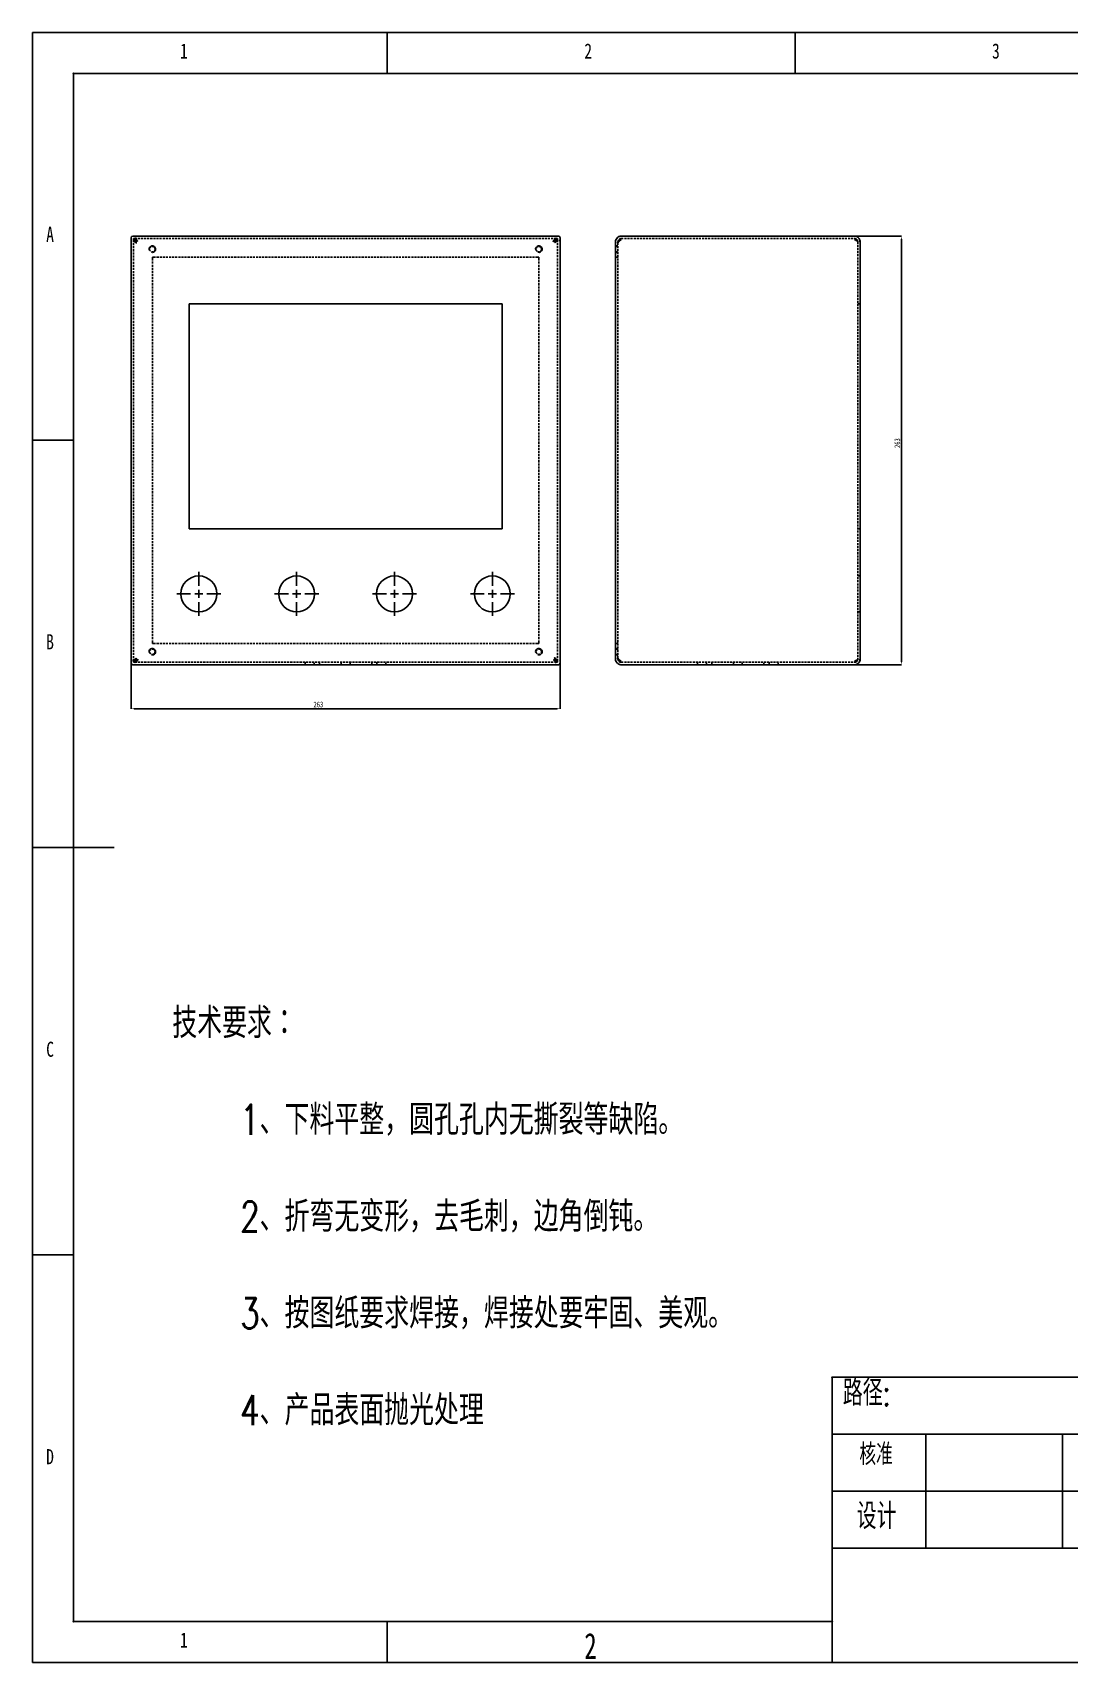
# Model space of a CAD drawing. Header units: millimetres. Extents: x -119 to 272154, y -82298 to 3601.
# Drawn here: x 1968 to 2603, y 996 to 1996 of the extents above; entities that cross this region are included whole.
import ezdxf

# ---------------------------------------------------------------- set-up
doc = ezdxf.new("R2010")
doc.units = ezdxf.units.MM
doc.linetypes.add('SLD-实线', pattern=[0])
doc.linetypes.add('SLD-虚线', pattern=[1.905, 1.27, -0.635])
doc.layers.add('尺寸线', color=3, linetype='SLD-实线')
doc.styles.add('SLDTEXTSTYLE0', font='TXT', dxfattribs={"width": 0.75, "bigfont": 'bigfont'})
doc.styles.add('SLDTEXTSTYLE1', font='TXT', dxfattribs={"width": 0.75})
doc.styles.add('SLDTEXTSTYLE2', font='TXT', dxfattribs={"width": 0.7})
doc.styles.add('SLDTEXTSTYLE3', font='TXT', dxfattribs={"width": 0.7, "bigfont": 'bigfont'})
doc.dimstyles.new('SLDDIMSTYLE0', dxfattribs={"dimtxt": 3.5, "dimasz": 1.8, "dimexe": 0, "dimexo": 0.0625, "dimgap": 0.875, "dimtad": 1, "dimrnd": 1e-09, "dimzin": 12, "dimdsep": 46, "dimtxsty": 'SLDTEXTSTYLE2', "dimcen": 0.09, "dimadec": 0, "dimazin": 0, "dimtfac": 1, "dimtofl": 0, "dimtmove": 0, "dimatfit": 3, "dimfxl": 0, "dimtolj": 1, "dimtzin": 12, "dimarcsym": 0})

# ---------------------------------------------------------------- blocks, each defined once
blk = doc.blocks.new('工程图55')
at = {"color": 179, "linetype": 'SLD-实线'}
for p, q in [((292, 205), (5, 205)), ((5, 205), (5, 5)), ((48.5, 200), (48.5, 205)), ((98.5, 205), (98.5, 200)), ((287, 200), (10, 200)), ((10, 200), (10, 10)), ((10, 155), (5, 155)), ((5, 105), (15, 105)), ((10, 55), (5, 55)), ((10, 10), (103.06, 10)), ((48.5, 5), (48.5, 10)), ((5, 5), (292, 5))]:
    blk.add_line(p, q, dxfattribs=at)
blk = doc.blocks.new('SW_NOTE_0')
at = {"layer": '尺寸线', "color": 0, "attachment_point": 1, "style": 'SLDTEXTSTYLE0'}
for s, insert, char_height in [('\\M+18B5A术\\M+19776\\M+18B81\\M+18146', (0, 4.77), 3.7042), ('1\\M+18141\\M+189BA\\M+197BF\\M+195BD\\M+190AE\\M+18143圆\\M+18D45\\M+18D45\\M+193E0\\M+19DD9\\M+19D99\\M+197F4\\M+19399\\M+1E39E\\M+1E89C\\M+18142', (8.33, -7.1), 3.70417), ('2\\M+18141\\M+190DC\\M+19C5E\\M+19DD9变\\M+18C60\\M+18143\\M+18B8E\\M+196D1\\M+18E68\\M+18143边\\M+18A70\\M+1937C钝\\M+18142', (8.33, -18.98), 3.70417), ('3\\M+18141\\M+188C2图纸\\M+19776\\M+18B81焊\\M+190DA\\M+18143焊\\M+190DA处\\M+19776\\M+19853\\M+18CC5\\M+18141\\M+194FC观\\M+18142', (8.33, -30.86), 3.70417), ('4\\M+18141产\\M+19569\\M+1955C\\M+196CA\\M+19D65\\M+18CF5处\\M+1979D', (8.33, -42.74), 3.7042)]:
    blk.add_mtext(s, dxfattribs=dict(at, insert=insert, char_height=char_height))
blk = doc.blocks.new('*D47')
at = {"layer": 'Defpoints', "color": 0, "transparency": 16777216}
for p in [(2028, 1609.5), (2291, 1609.5), (2028, 1581.5)]:
    blk.add_point(p, dxfattribs=at)
at = {"layer": '尺寸线', "color": 0, "lineweight": -2, "transparency": 16777216}
for p, q in [((2028, 1609.4), (2028, 1581.5)), ((2291, 1609.4), (2291, 1581.5)), ((2289.2, 1581.5), (2029.8, 1581.5))]:
    blk.add_line(p, q, dxfattribs=at)
at = {"layer": '尺寸线', "color": 0, "transparency": 16777216}
for points in [[(2029.8, 1581.8), (2029.8, 1581.2), (2028, 1581.5)], [(2289.2, 1581.8), (2289.2, 1581.2), (2291, 1581.5)]]:
    blk.add_solid(points, dxfattribs=at)
at = {"layer": '尺寸线', "color": 0, "transparency": 16777216, "insert": (2142.8, 1584.1), "char_height": 3.5, "attachment_point": 5, "style": 'SLDTEXTSTYLE2'}
blk.add_mtext('\\A1;263', dxfattribs=at)
blk = doc.blocks.new('SW_CENTERMARKSYMBOL_0')
at = {"layer": '尺寸线', "color": 0}
for p, q in [((0, 1), (0, 2.7)), ((-1, 0), (-2.7, 0)), ((0, 0), (-0.5, 0)), ((0, 0), (0, 0.5)), ((0, 0), (0, -0.5)), ((0, 0), (0.5, 0)), ((1, 0), (2.7, 0)), ((0, -1), (0, -2.7))]:
    blk.add_line(p, q, dxfattribs=at)
blk = doc.blocks.new('SW_CENTERMARKSYMBOL_1')
at = {"layer": '尺寸线', "color": 0}
for p, q in [((0, 1), (0, 2.7)), ((-1, 0), (-2.7, 0)), ((0, 0), (-0.5, 0)), ((0, 0), (0, 0.5)), ((0, 0), (0, -0.5)), ((0, 0), (0.5, 0)), ((1, 0), (2.7, 0)), ((0, -1), (0, -2.7))]:
    blk.add_line(p, q, dxfattribs=at)
blk = doc.blocks.new('SW_CENTERMARKSYMBOL_2')
at = {"layer": '尺寸线', "color": 0}
for p, q in [((0, 1), (0, 2.7)), ((-1, 0), (-2.7, 0)), ((0, 0), (-0.5, 0)), ((0, 0), (0, 0.5)), ((0, 0), (0, -0.5)), ((0, 0), (0.5, 0)), ((1, 0), (2.7, 0)), ((0, -1), (0, -2.7))]:
    blk.add_line(p, q, dxfattribs=at)
blk = doc.blocks.new('SW_CENTERMARKSYMBOL_3')
at = {"layer": '尺寸线', "color": 0}
for p, q in [((0, 1), (0, 2.7)), ((-1, 0), (-2.7, 0)), ((0, 0), (-0.5, 0)), ((0, 0), (0, 0.5)), ((0, 0), (0, -0.5)), ((0, 0), (0.5, 0)), ((1, 0), (2.7, 0)), ((0, -1), (0, -2.7))]:
    blk.add_line(p, q, dxfattribs=at)
blk = doc.blocks.new('*D48')
at = {"layer": 'Defpoints', "color": 0, "transparency": 16777216}
for p in [(2471.5, 1871.5), (2500.4, 1871.5), (2471.5, 1608.5)]:
    blk.add_point(p, dxfattribs=at)
at = {"layer": '尺寸线', "color": 0, "lineweight": -2, "transparency": 16777216}
for p, q in [((2471.6, 1871.5), (2500.4, 1871.5)), ((2500.4, 1610.3), (2500.4, 1869.7)), ((2471.6, 1608.5), (2500.4, 1608.5))]:
    blk.add_line(p, q, dxfattribs=at)
at = {"layer": '尺寸线', "color": 0, "transparency": 16777216}
for points in [[(2500.1, 1869.7), (2500.7, 1869.7), (2500.4, 1871.5)], [(2500.1, 1610.3), (2500.7, 1610.3), (2500.4, 1608.5)]]:
    blk.add_solid(points, dxfattribs=at)
at = {"layer": '尺寸线', "color": 0, "transparency": 16777216, "insert": (2497.8, 1744.5), "char_height": 3.5, "attachment_point": 5, "rotation": 90, "style": 'SLDTEXTSTYLE2'}
blk.add_mtext('\\A1;263', dxfattribs=at)

msp = doc.modelspace()

# ---------------------------------------------------------------- linework, layer by layer
at = {"color": 7, "linetype": 'SLD-实线'}
for p, q in [((2027.962, 1869.283), (2027.962, 1870.49)), ((2030.169, 1871.49), (2028.962, 1871.49)), ((2288.755, 1871.49), (2030.169, 1871.49)), ((2288.755, 1871.49), (2289.962, 1871.49)), ((2290.962, 1869.283), (2290.962, 1870.49)), ((2328.5, 1871.49), (2471.5, 1871.49)), ((2027.962, 1869.283), (2027.962, 1610.698)), ((2290.962, 1869.283), (2290.962, 1610.698)), ((2325, 1867.283), (2325, 1867.99)), ((2325, 1867.283), (2325, 1612.698)), ((2325, 1865.49), (2326.5, 1865.49)), ((2325, 1865.49), (2326.5, 1865.49)), ((2325, 1861.49), (2326.5, 1861.49)), ((2325, 1861.49), (2326.5, 1861.49)), ((2475, 1867.99), (2475, 1611.99)), ((2255.462, 1829.99), (2063.462, 1829.99)), ((2063.462, 1829.99), (2063.462, 1691.99)), ((2255.462, 1691.99), (2255.462, 1829.99)), ((2063.462, 1691.99), (2255.462, 1691.99)), ((2027.962, 1610.698), (2027.962, 1609.49)), ((2290.962, 1610.698), (2290.962, 1609.49)), ((2325, 1618.49), (2326.5, 1618.49)), ((2325, 1618.49), (2326.5, 1618.49)), ((2325, 1614.49), (2326.5, 1614.49)), ((2325, 1614.49), (2326.5, 1614.49)), ((2325, 1612.698), (2325, 1611.99)), ((2030.169, 1608.49), (2028.962, 1608.49)), ((2030.169, 1608.49), (2288.755, 1608.49)), ((2288.755, 1608.49), (2289.962, 1608.49)), ((2471.5, 1608.49), (2328.5, 1608.49)), ((2457.834, 1171.375), (3402.548, 1171.375)), ((2457.834, 1171.375), (2457.834, 996.375)), ((2902.548, 1136.375), (2457.834, 1136.375)), ((2515.285, 1136.375), (2515.285, 1066.375)), ((2599.133, 1136.375), (2599.133, 1066.375)), ((2902.548, 1101.375), (2457.834, 1101.375)), ((2902.548, 1066.375), (2457.834, 1066.375))]:
    msp.add_line(p, q, dxfattribs=at)
at = {"color": 7, "linetype": 'SLD-虚线'}
for p, q in [((2029.462, 1869.283), (2029.462, 1869.99)), ((2030.169, 1869.99), (2029.462, 1869.99)), ((2029.462, 1610.698), (2029.462, 1869.283)), ((2030.169, 1869.99), (2288.755, 1869.99)), ((2288.755, 1869.99), (2289.462, 1869.99)), ((2289.462, 1869.283), (2289.462, 1869.99)), ((2289.462, 1869.283), (2289.462, 1610.698)), ((2326.5, 1865.14), (2325, 1865.14)), ((2325, 1861.84), (2326.5, 1861.84)), ((2325.14, 1868.913), (2325.069, 1868.678)), ((2326.5, 1867.283), (2326.5, 1867.99)), ((2326.5, 1612.698), (2326.5, 1867.283)), ((2327.21, 1869.488), (2327.087, 1869.405)), ((2328.5, 1869.99), (2471.5, 1869.99)), ((2473.5, 1867.99), (2473.5, 1611.99)), ((2041.669, 1858.49), (2040.962, 1858.49)), ((2040.962, 1857.783), (2040.962, 1858.49)), ((2040.962, 1622.198), (2040.962, 1857.783)), ((2041.669, 1858.49), (2277.255, 1858.49)), ((2277.255, 1858.49), (2277.962, 1858.49)), ((2277.962, 1857.783), (2277.962, 1858.49)), ((2277.962, 1857.783), (2277.962, 1622.198)), ((2326.5, 1858.49), (2325, 1858.49)), ((2473.5, 1829.99), (2475, 1829.99)), ((2473.5, 1691.99), (2475, 1691.99)), ((2475, 1662.99), (2473.5, 1662.99)), ((2473.5, 1640.99), (2475, 1640.99)), ((2040.962, 1622.198), (2040.962, 1621.49)), ((2041.669, 1621.49), (2040.962, 1621.49)), ((2277.255, 1621.49), (2041.669, 1621.49)), ((2277.255, 1621.49), (2277.962, 1621.49)), ((2277.962, 1622.198), (2277.962, 1621.49)), ((2326.5, 1621.49), (2325, 1621.49)), ((2029.462, 1610.698), (2029.462, 1609.99)), ((2289.462, 1610.698), (2289.462, 1609.99)), ((2326.5, 1618.14), (2325, 1618.14)), ((2325, 1614.84), (2326.5, 1614.84)), ((2325.214, 1610.914), (2325.267, 1610.651)), ((2326.5, 1612.698), (2326.5, 1611.99)), ((2030.169, 1609.99), (2029.462, 1609.99)), ((2288.755, 1609.99), (2030.169, 1609.99)), ((2134.712, 1609.99), (2134.712, 1608.49)), ((2140.212, 1608.49), (2140.212, 1609.99)), ((2143.462, 1609.99), (2143.462, 1608.49)), ((2156.712, 1609.99), (2156.712, 1608.49)), ((2162.212, 1608.49), (2162.212, 1609.99)), ((2175.462, 1608.49), (2175.462, 1609.99)), ((2178.712, 1609.99), (2178.712, 1608.49)), ((2184.212, 1608.49), (2184.212, 1609.99)), ((2288.755, 1609.99), (2289.462, 1609.99)), ((2328.5, 1609.99), (2471.5, 1609.99)), ((2375.25, 1609.99), (2375.25, 1608.49)), ((2380.75, 1608.49), (2380.75, 1609.99)), ((2384, 1609.99), (2384, 1608.49)), ((2397.25, 1609.99), (2397.25, 1608.49)), ((2402.75, 1608.49), (2402.75, 1609.99)), ((2416, 1608.49), (2416, 1609.99)), ((2419.25, 1609.99), (2419.25, 1608.49)), ((2424.75, 1608.49), (2424.75, 1609.99))]:
    msp.add_line(p, q, dxfattribs=at)
for centre in [(2040.962, 1863.49), (2277.962, 1863.49), (2040.962, 1616.49), (2277.962, 1616.49)]:
    msp.add_circle(centre, 1.65, dxfattribs=at)
at = {"color": 7, "linetype": 'SLD-实线'}
for centre in [(2069.462, 1651.99), (2129.462, 1651.99), (2189.462, 1651.99), (2249.462, 1651.99)]:
    msp.add_circle(centre, 11, dxfattribs=at)
for centre, radius, start, end in [((2028.962, 1870.49), 1, 90, 180), ((2289.962, 1870.49), 1, 0, 90), ((2040.962, 1863.49), 2, 255, 195), ((2277.962, 1863.49), 2, 255, 195), ((2040.962, 1616.49), 2, 255, 195), ((2277.962, 1616.49), 2, 255, 195), ((2028.962, 1609.49), 1, 180, 270), ((2289.962, 1609.49), 1, 270, 0)]:
    msp.add_arc(centre, radius, start, end, dxfattribs=at)
for points, knots in [([(2030.655, 1870.898), (2030.601, 1871.026), (2030.546, 1871.136), (2030.386, 1871.398), (2030.278, 1871.49), (2030.169, 1871.49)], [0.62499987, 0.62499987, 0.62499987, 0.62499987, 0.75, 0.75, 1, 1, 1, 1]), ([(2288.755, 1871.49), (2288.7, 1871.49), (2288.647, 1871.468), (2288.54, 1871.379), (2288.485, 1871.312), (2288.431, 1871.224)], [0, 0, 0, 0, 0.125, 0.125, 0.25000012, 0.25000012, 0.25000012, 0.25000012]), ([(2325, 1867.99), (2325, 1868.405), (2325.074, 1868.824), (2325.3, 1869.423), (2325.395, 1869.619), (2325.62, 1869.991), (2325.751, 1870.168), (2326.051, 1870.501), (2326.223, 1870.658), (2326.603, 1870.941), (2326.812, 1871.066), (2327.256, 1871.271), (2327.496, 1871.353), (2327.866, 1871.435), (2327.991, 1871.455), (2328.243, 1871.483), (2328.373, 1871.49), (2328.5, 1871.49)], [0, 0, 0, 0, 0.25, 0.25, 0.375, 0.375, 0.5, 0.5, 0.625, 0.625, 0.75, 0.75, 0.875, 0.875, 0.9375, 0.9375, 1, 1, 1, 1]), ([(2471.5, 1871.49), (2471.628, 1871.49), (2471.757, 1871.483), (2472.01, 1871.455), (2472.135, 1871.435), (2472.382, 1871.38), (2472.504, 1871.346), (2472.741, 1871.266), (2472.855, 1871.22), (2473.41, 1870.964), (2473.799, 1870.668), (2474.249, 1870.169), (2474.38, 1869.992), (2474.605, 1869.621), (2474.7, 1869.425), (2474.85, 1869.026), (2474.907, 1868.822), (2474.982, 1868.41), (2475, 1868.198), (2475, 1867.99)], [0, 0, 0, 0, 0.0625, 0.0625, 0.125, 0.125, 0.1875, 0.1875, 0.25, 0.25, 0.5, 0.5, 0.625, 0.625, 0.75, 0.75, 0.875, 0.875, 1, 1, 1, 1]), ([(2027.962, 1869.283), (2027.962, 1869.229), (2027.984, 1869.175), (2028.073, 1869.068), (2028.14, 1869.014), (2028.228, 1868.96)], [0, 0, 0, 0, 0.125, 0.125, 0.2500001, 0.2500001, 0.2500001, 0.2500001]), ([(2029.514, 1868.476), (2029.705, 1868.422), (2029.909, 1868.368), (2030.541, 1868.207), (2031, 1868.099), (2031.462, 1867.99)], [0.62500008, 0.62500008, 0.62500008, 0.62500008, 0.75, 0.75, 1, 1, 1, 1]), ([(2031.462, 1867.99), (2031.407, 1868.221), (2031.354, 1868.449), (2031.247, 1868.896), (2031.193, 1869.118), (2031.139, 1869.33)], [0, 0, 0, 0, 0.125, 0.125, 0.25000016, 0.25000016, 0.25000016, 0.25000016]), ([(2287.948, 1869.938), (2287.894, 1869.748), (2287.839, 1869.543), (2287.678, 1868.911), (2287.57, 1868.453), (2287.462, 1867.99)], [0.6249999, 0.6249999, 0.6249999, 0.6249999, 0.75, 0.75, 1, 1, 1, 1]), ([(2287.462, 1867.99), (2287.693, 1868.045), (2287.92, 1868.098), (2288.367, 1868.205), (2288.589, 1868.26), (2288.801, 1868.314)], [0, 0, 0, 0, 0.125, 0.125, 0.24999921, 0.24999921, 0.24999921, 0.24999921]), ([(2290.37, 1868.798), (2290.497, 1868.851), (2290.607, 1868.906), (2290.869, 1869.067), (2290.962, 1869.175), (2290.962, 1869.283)], [0.62500063, 0.62500063, 0.62500063, 0.62500063, 0.75, 0.75, 1, 1, 1, 1]), ([(2325, 1867.283), (2325, 1867.367), (2325.023, 1867.45), (2325.112, 1867.616), (2325.179, 1867.7), (2325.267, 1867.783)], [0, 0, 0, 0, 0.125, 0.125, 0.25000056, 0.25000056, 0.25000056, 0.25000056]), ([(2471.5, 1869.283), (2471.732, 1869.229), (2471.959, 1869.175), (2472.406, 1869.068), (2472.628, 1869.014), (2472.84, 1868.96)], [0, 0, 0, 0, 0.125, 0.125, 0.2500001, 0.2500001, 0.2500001, 0.2500001]), ([(2474.408, 1868.476), (2474.536, 1868.422), (2474.646, 1868.368), (2474.908, 1868.207), (2475, 1868.099), (2475, 1867.99)], [0.62500008, 0.62500008, 0.62500008, 0.62500008, 0.75, 0.75, 1, 1, 1, 1]), ([(2028.554, 1611.183), (2028.426, 1611.129), (2028.317, 1611.075), (2028.054, 1610.914), (2027.962, 1610.806), (2027.962, 1610.698)], [0.62499992, 0.62499992, 0.62499992, 0.62499992, 0.75, 0.75, 1, 1, 1, 1]), ([(2031.462, 1611.99), (2031.231, 1611.936), (2031.003, 1611.883), (2030.556, 1611.775), (2030.335, 1611.721), (2030.122, 1611.667)], [0, 0, 0, 0, 0.125, 0.125, 0.25000012, 0.25000012, 0.25000012, 0.25000012]), ([(2030.976, 1610.043), (2031.03, 1610.233), (2031.084, 1610.438), (2031.245, 1611.07), (2031.353, 1611.528), (2031.462, 1611.99)], [0.62500108, 0.62500108, 0.62500108, 0.62500108, 0.75, 0.75, 1, 1, 1, 1]), ([(2287.462, 1611.99), (2287.516, 1611.759), (2287.57, 1611.532), (2287.677, 1611.085), (2287.731, 1610.863), (2287.785, 1610.651)], [0, 0, 0, 0, 0.125, 0.125, 0.25000029, 0.25000029, 0.25000029, 0.25000029]), ([(2289.409, 1611.505), (2289.219, 1611.559), (2289.014, 1611.613), (2288.383, 1611.774), (2287.924, 1611.882), (2287.462, 1611.99)], [0.62499862, 0.62499862, 0.62499862, 0.62499862, 0.75, 0.75, 1, 1, 1, 1]), ([(2290.962, 1610.698), (2290.962, 1610.752), (2290.939, 1610.805), (2290.85, 1610.912), (2290.783, 1610.967), (2290.695, 1611.021)], [0, 0, 0, 0, 0.125, 0.125, 0.24999871, 0.24999871, 0.24999871, 0.24999871]), ([(2328.5, 1608.49), (2328.242, 1608.49), (2327.989, 1608.519), (2327.496, 1608.628), (2327.256, 1608.71), (2326.589, 1609.018), (2326.201, 1609.314), (2325.75, 1609.814), (2325.62, 1609.99), (2325.395, 1610.362), (2325.3, 1610.558), (2325.075, 1611.155), (2325, 1611.568), (2325, 1611.99)], [0, 0, 0, 0, 0.125, 0.125, 0.25, 0.25, 0.5, 0.5, 0.625, 0.625, 0.75, 0.75, 1, 1, 1, 1]), ([(2328.5, 1610.698), (2328.269, 1610.782), (2328.042, 1610.864), (2327.595, 1611.03), (2327.374, 1611.114), (2327.161, 1611.197)], [0, 0, 0, 0, 0.125, 0.125, 0.25000068, 0.25000068, 0.25000068, 0.25000068]), ([(2475, 1611.99), (2475, 1611.576), (2474.926, 1611.158), (2474.701, 1610.558), (2474.606, 1610.362), (2474.381, 1609.99), (2474.25, 1609.813), (2473.949, 1609.48), (2473.778, 1609.322), (2473.398, 1609.04), (2473.189, 1608.915), (2472.856, 1608.761), (2472.741, 1608.715), (2472.505, 1608.635), (2472.382, 1608.601), (2472.135, 1608.546), (2472.01, 1608.525), (2471.757, 1608.497), (2471.628, 1608.49), (2471.5, 1608.49)], [0, 0, 0, 0, 0.25, 0.25, 0.375, 0.375, 0.5, 0.5, 0.625, 0.625, 0.75, 0.75, 0.8125, 0.8125, 0.875, 0.875, 0.9375, 0.9375, 1, 1, 1, 1]), ([(2473.448, 1611.183), (2473.258, 1611.129), (2473.053, 1611.075), (2472.421, 1610.914), (2471.963, 1610.806), (2471.5, 1610.698)], [0.62499992, 0.62499992, 0.62499992, 0.62499992, 0.75, 0.75, 1, 1, 1, 1]), ([(2475, 1611.99), (2475, 1611.936), (2474.978, 1611.883), (2474.889, 1611.775), (2474.822, 1611.721), (2474.734, 1611.667)], [0, 0, 0, 0, 0.125, 0.125, 0.25000012, 0.25000012, 0.25000012, 0.25000012]), ([(2030.169, 1608.49), (2030.223, 1608.49), (2030.277, 1608.513), (2030.384, 1608.602), (2030.438, 1608.669), (2030.492, 1608.757)], [0, 0, 0, 0, 0.125, 0.125, 0.25000115, 0.25000115, 0.25000115, 0.25000115]), ([(2288.269, 1609.082), (2288.323, 1608.955), (2288.377, 1608.845), (2288.538, 1608.583), (2288.646, 1608.49), (2288.755, 1608.49)], [0.62499983, 0.62499983, 0.62499983, 0.62499983, 0.75, 0.75, 1, 1, 1, 1])]:
    msp.add_open_spline(points, degree=3, knots=knots, dxfattribs=at)
at = {"color": 7, "linetype": 'SLD-虚线'}
for points in [[(2326.026, 1870.466), (2325.864, 1870.304), (2325.719, 1870.128), (2325.592, 1869.938)], [(2474.412, 1869.933), (2474.285, 1870.123), (2474.138, 1870.303), (2473.976, 1870.464)], [(2029.462, 1869.283), (2029.462, 1869.203), (2029.491, 1869.122), (2029.548, 1869.041)], [(2029.548, 1869.041), (2029.567, 1869.014), (2029.589, 1868.987), (2029.614, 1868.96)], [(2029.614, 1868.96), (2029.639, 1868.933), (2029.667, 1868.906), (2029.698, 1868.879)], [(2029.698, 1868.879), (2029.728, 1868.853), (2029.762, 1868.826), (2029.798, 1868.799)], [(2029.798, 1868.799), (2029.834, 1868.772), (2029.874, 1868.745), (2029.915, 1868.718)], [(2029.915, 1868.718), (2029.957, 1868.691), (2030.001, 1868.664), (2030.047, 1868.637)], [(2030.047, 1868.637), (2030.093, 1868.61), (2030.142, 1868.583), (2030.193, 1868.556)], [(2030.696, 1867.783), (2030.455, 1867.95), (2030.233, 1868.116), (2030.048, 1868.283)], [(2030.493, 1869.838), (2030.385, 1869.938), (2030.277, 1869.99), (2030.169, 1869.99)], [(2030.193, 1868.556), (2030.243, 1868.529), (2030.295, 1868.503), (2030.349, 1868.476)], [(2030.349, 1868.476), (2030.404, 1868.449), (2030.46, 1868.422), (2030.518, 1868.395)], [(2030.573, 1869.754), (2030.546, 1869.785), (2030.52, 1869.813), (2030.493, 1869.838)], [(2030.518, 1868.395), (2030.576, 1868.368), (2030.635, 1868.341), (2030.695, 1868.314)], [(2030.655, 1869.652), (2030.627, 1869.689), (2030.6, 1869.723), (2030.573, 1869.754)], [(2030.735, 1869.536), (2030.708, 1869.577), (2030.681, 1869.616), (2030.655, 1869.652)], [(2030.669, 1869.838), (2030.835, 1869.738), (2031.002, 1869.59), (2031.169, 1869.405)], [(2031.462, 1867.283), (2031.2, 1867.45), (2030.938, 1867.617), (2030.696, 1867.783)], [(2030.815, 1869.404), (2030.789, 1869.451), (2030.762, 1869.495), (2030.735, 1869.536)], [(2030.896, 1869.259), (2030.869, 1869.309), (2030.842, 1869.358), (2030.815, 1869.404)], [(2030.978, 1869.1), (2030.951, 1869.155), (2030.923, 1869.208), (2030.896, 1869.259)], [(2031.058, 1868.933), (2031.031, 1868.99), (2031.004, 1869.046), (2030.978, 1869.1)], [(2031.139, 1868.756), (2031.112, 1868.816), (2031.085, 1868.875), (2031.058, 1868.933)], [(2031.22, 1868.57), (2031.193, 1868.633), (2031.166, 1868.695), (2031.139, 1868.756)], [(2286.755, 1867.99), (2286.921, 1868.252), (2287.088, 1868.514), (2287.255, 1868.756)], [(2287.255, 1868.756), (2287.421, 1868.997), (2287.588, 1869.219), (2287.754, 1869.404)], [(2287.866, 1868.934), (2287.839, 1868.876), (2287.812, 1868.817), (2287.786, 1868.757)], [(2287.948, 1869.103), (2287.92, 1869.049), (2287.893, 1868.992), (2287.866, 1868.934)], [(2288.028, 1869.259), (2288.001, 1869.209), (2287.974, 1869.157), (2287.948, 1869.103)], [(2288.108, 1869.405), (2288.082, 1869.359), (2288.055, 1869.31), (2288.028, 1869.259)], [(2288.042, 1868.233), (2288.105, 1868.26), (2288.166, 1868.287), (2288.227, 1868.314)], [(2288.189, 1869.537), (2288.162, 1869.495), (2288.135, 1869.451), (2288.108, 1869.405)], [(2288.27, 1869.654), (2288.243, 1869.618), (2288.216, 1869.579), (2288.189, 1869.537)], [(2288.227, 1868.314), (2288.287, 1868.34), (2288.347, 1868.367), (2288.404, 1868.394)], [(2288.351, 1869.754), (2288.324, 1869.724), (2288.297, 1869.69), (2288.27, 1869.654)], [(2288.431, 1869.838), (2288.405, 1869.813), (2288.378, 1869.785), (2288.351, 1869.754)], [(2288.404, 1868.394), (2288.462, 1868.421), (2288.518, 1868.448), (2288.572, 1868.475)], [(2288.512, 1869.904), (2288.485, 1869.885), (2288.458, 1869.863), (2288.431, 1869.838)], [(2288.755, 1869.99), (2288.674, 1869.99), (2288.593, 1869.961), (2288.512, 1869.904)], [(2288.572, 1868.475), (2288.626, 1868.502), (2288.679, 1868.529), (2288.73, 1868.556)], [(2288.73, 1868.556), (2288.781, 1868.583), (2288.829, 1868.61), (2288.876, 1868.637)], [(2289.31, 1868.783), (2289.209, 1868.617), (2289.061, 1868.45), (2288.876, 1868.284)], [(2288.876, 1868.637), (2288.922, 1868.664), (2288.966, 1868.691), (2289.008, 1868.718)], [(2289.008, 1868.718), (2289.049, 1868.744), (2289.087, 1868.771), (2289.123, 1868.798)], [(2289.123, 1868.798), (2289.16, 1868.825), (2289.194, 1868.852), (2289.225, 1868.879)], [(2289.225, 1868.879), (2289.256, 1868.906), (2289.284, 1868.933), (2289.309, 1868.959)], [(2289.309, 1868.959), (2289.409, 1869.067), (2289.462, 1869.175), (2289.462, 1869.283)], [(2325.069, 1868.678), (2325.024, 1868.453), (2325, 1868.222), (2325, 1867.99)], [(2326.5, 1867.283), (2326.5, 1867.45), (2326.552, 1867.617), (2326.653, 1867.783)], [(2326.653, 1867.783), (2326.753, 1867.95), (2326.901, 1868.116), (2327.086, 1868.283)], [(2328.5, 1869.283), (2328.239, 1869.117), (2327.977, 1868.95), (2327.735, 1868.783)], [(2472.08, 1869.904), (2472.143, 1869.885), (2472.205, 1869.863), (2472.266, 1869.838)], [(2472.08, 1869.041), (2472.143, 1869.014), (2472.205, 1868.987), (2472.266, 1868.96)], [(2472.266, 1868.96), (2472.326, 1868.933), (2472.385, 1868.906), (2472.443, 1868.879)], [(2472.444, 1869.754), (2472.387, 1869.785), (2472.327, 1869.813), (2472.267, 1869.838)], [(2472.443, 1868.879), (2472.5, 1868.853), (2472.556, 1868.826), (2472.61, 1868.799)], [(2472.613, 1869.652), (2472.559, 1869.689), (2472.502, 1869.723), (2472.444, 1869.754)], [(2472.61, 1868.799), (2472.665, 1868.772), (2472.718, 1868.745), (2472.769, 1868.718)], [(2472.769, 1869.536), (2472.719, 1869.577), (2472.667, 1869.616), (2472.613, 1869.652)], [(2472.915, 1869.404), (2472.869, 1869.451), (2472.82, 1869.495), (2472.769, 1869.536)], [(2472.769, 1868.718), (2472.819, 1868.691), (2472.868, 1868.664), (2472.914, 1868.637)], [(2472.914, 1868.637), (2472.961, 1868.61), (2473.005, 1868.583), (2473.046, 1868.556)], [(2473.047, 1869.259), (2473.005, 1869.309), (2472.961, 1869.358), (2472.915, 1869.404)], [(2473.046, 1868.556), (2473.087, 1868.529), (2473.126, 1868.503), (2473.162, 1868.476)], [(2473.164, 1869.1), (2473.128, 1869.155), (2473.089, 1869.208), (2473.047, 1869.259)], [(2473.162, 1868.476), (2473.199, 1868.449), (2473.233, 1868.422), (2473.264, 1868.395)], [(2473.264, 1868.933), (2473.234, 1868.99), (2473.2, 1869.046), (2473.164, 1869.1)], [(2473.348, 1868.756), (2473.323, 1868.816), (2473.295, 1868.875), (2473.264, 1868.933)], [(2473.264, 1868.395), (2473.295, 1868.368), (2473.323, 1868.341), (2473.348, 1868.314)], [(2473.414, 1868.57), (2473.395, 1868.633), (2473.373, 1868.695), (2473.348, 1868.756)], [(2473.348, 1868.314), (2473.448, 1868.206), (2473.5, 1868.098), (2473.5, 1867.99)], [(2473.414, 1868.233), (2473.395, 1868.26), (2473.373, 1868.287), (2473.348, 1868.314)], [(2473.5, 1867.99), (2473.5, 1868.187), (2473.471, 1868.383), (2473.414, 1868.57)], [(2474.734, 1869.33), (2474.646, 1869.542), (2474.539, 1869.743), (2474.412, 1869.933)], [(2029.615, 1611.021), (2029.514, 1610.913), (2029.462, 1610.805), (2029.462, 1610.698)], [(2029.614, 1611.197), (2029.714, 1611.364), (2029.862, 1611.531), (2030.047, 1611.697)], [(2029.698, 1611.102), (2029.668, 1611.075), (2029.64, 1611.048), (2029.615, 1611.021)], [(2029.8, 1611.183), (2029.763, 1611.156), (2029.729, 1611.129), (2029.698, 1611.102)], [(2029.916, 1611.263), (2029.875, 1611.237), (2029.836, 1611.21), (2029.8, 1611.183)], [(2030.048, 1611.344), (2030.002, 1611.317), (2029.958, 1611.29), (2029.916, 1611.263)], [(2030.194, 1611.425), (2030.143, 1611.398), (2030.094, 1611.371), (2030.048, 1611.344)], [(2030.169, 1609.99), (2030.25, 1609.99), (2030.33, 1610.019), (2030.411, 1610.076)], [(2030.352, 1611.506), (2030.297, 1611.479), (2030.244, 1611.452), (2030.194, 1611.425)], [(2030.519, 1611.586), (2030.462, 1611.56), (2030.406, 1611.533), (2030.352, 1611.506)], [(2030.411, 1610.076), (2030.438, 1610.095), (2030.465, 1610.118), (2030.492, 1610.143)], [(2030.492, 1610.143), (2030.519, 1610.168), (2030.546, 1610.196), (2030.573, 1610.226)], [(2030.696, 1611.667), (2030.636, 1611.64), (2030.577, 1611.613), (2030.519, 1611.586)], [(2030.573, 1610.226), (2030.6, 1610.257), (2030.626, 1610.291), (2030.653, 1610.327)], [(2030.653, 1610.327), (2030.68, 1610.363), (2030.707, 1610.402), (2030.734, 1610.444)], [(2030.882, 1611.748), (2030.819, 1611.721), (2030.757, 1611.694), (2030.696, 1611.667)], [(2030.734, 1610.444), (2030.761, 1610.485), (2030.788, 1610.529), (2030.815, 1610.576)], [(2030.815, 1610.576), (2030.842, 1610.622), (2030.869, 1610.671), (2030.896, 1610.721)], [(2030.896, 1610.721), (2030.923, 1610.771), (2030.949, 1610.824), (2030.976, 1610.877)], [(2030.976, 1610.877), (2031.003, 1610.932), (2031.03, 1610.989), (2031.057, 1611.047)], [(2031.057, 1611.047), (2031.084, 1611.104), (2031.111, 1611.163), (2031.138, 1611.224)], [(2031.669, 1611.225), (2031.502, 1610.983), (2031.336, 1610.762), (2031.169, 1610.576)], [(2032.169, 1611.99), (2032.002, 1611.729), (2031.836, 1611.467), (2031.669, 1611.225)], [(2287.462, 1612.698), (2287.724, 1612.531), (2287.985, 1612.364), (2288.227, 1612.198)], [(2287.704, 1611.41), (2287.731, 1611.348), (2287.758, 1611.286), (2287.785, 1611.225)], [(2288.255, 1610.143), (2288.088, 1610.243), (2287.922, 1610.391), (2287.755, 1610.576)], [(2287.785, 1611.225), (2287.812, 1611.165), (2287.839, 1611.106), (2287.866, 1611.048)], [(2287.866, 1611.048), (2287.892, 1610.99), (2287.919, 1610.935), (2287.946, 1610.88)], [(2287.946, 1610.88), (2287.973, 1610.826), (2288, 1610.773), (2288.027, 1610.722)], [(2288.027, 1610.722), (2288.054, 1610.672), (2288.081, 1610.623), (2288.108, 1610.576)], [(2288.108, 1610.576), (2288.135, 1610.53), (2288.162, 1610.486), (2288.189, 1610.445)], [(2288.189, 1610.445), (2288.216, 1610.403), (2288.242, 1610.365), (2288.269, 1610.329)], [(2288.227, 1612.198), (2288.469, 1612.031), (2288.691, 1611.864), (2288.876, 1611.698)], [(2288.405, 1611.586), (2288.348, 1611.613), (2288.289, 1611.64), (2288.229, 1611.667)], [(2288.269, 1610.329), (2288.296, 1610.292), (2288.323, 1610.258), (2288.35, 1610.227)], [(2288.35, 1610.227), (2288.377, 1610.196), (2288.404, 1610.168), (2288.431, 1610.143)], [(2288.575, 1611.505), (2288.52, 1611.532), (2288.463, 1611.559), (2288.405, 1611.586)], [(2288.431, 1610.143), (2288.539, 1610.043), (2288.647, 1609.99), (2288.755, 1609.99)], [(2288.731, 1611.425), (2288.681, 1611.451), (2288.629, 1611.478), (2288.575, 1611.505)], [(2288.876, 1611.344), (2288.83, 1611.371), (2288.781, 1611.398), (2288.731, 1611.425)], [(2289.008, 1611.263), (2288.967, 1611.29), (2288.923, 1611.317), (2288.876, 1611.344)], [(2289.126, 1611.182), (2289.089, 1611.209), (2289.05, 1611.236), (2289.008, 1611.263)], [(2289.226, 1611.101), (2289.195, 1611.128), (2289.162, 1611.155), (2289.126, 1611.182)], [(2289.31, 1611.021), (2289.285, 1611.048), (2289.257, 1611.075), (2289.226, 1611.101)], [(2289.376, 1610.94), (2289.357, 1610.967), (2289.335, 1610.994), (2289.31, 1611.021)], [(2289.462, 1610.698), (2289.462, 1610.778), (2289.433, 1610.859), (2289.376, 1610.94)], [(2325.589, 1610.048), (2325.716, 1609.858), (2325.863, 1609.678), (2326.025, 1609.516)], [(2326.5, 1612.698), (2326.5, 1612.531), (2326.552, 1612.364), (2326.653, 1612.198)], [(2327.735, 1611.197), (2327.493, 1611.364), (2327.272, 1611.531), (2327.087, 1611.697)], [(2472.08, 1610.94), (2472.143, 1610.967), (2472.205, 1610.994), (2472.266, 1611.021)], [(2472.08, 1610.076), (2472.143, 1610.095), (2472.205, 1610.118), (2472.266, 1610.143)], [(2472.266, 1610.143), (2472.326, 1610.168), (2472.385, 1610.196), (2472.443, 1610.226)], [(2472.444, 1611.102), (2472.387, 1611.075), (2472.327, 1611.048), (2472.267, 1611.021)], [(2472.443, 1610.226), (2472.5, 1610.257), (2472.556, 1610.291), (2472.61, 1610.327)], [(2472.613, 1611.183), (2472.559, 1611.156), (2472.502, 1611.129), (2472.444, 1611.102)], [(2472.61, 1610.327), (2472.665, 1610.363), (2472.718, 1610.402), (2472.769, 1610.444)], [(2472.769, 1611.263), (2472.719, 1611.237), (2472.667, 1611.21), (2472.613, 1611.183)], [(2472.915, 1611.344), (2472.869, 1611.317), (2472.82, 1611.29), (2472.769, 1611.263)], [(2472.769, 1610.444), (2472.819, 1610.485), (2472.868, 1610.529), (2472.914, 1610.576)], [(2472.914, 1610.576), (2472.961, 1610.622), (2473.005, 1610.671), (2473.046, 1610.721)], [(2473.047, 1611.425), (2473.005, 1611.398), (2472.961, 1611.371), (2472.915, 1611.344)], [(2473.046, 1610.721), (2473.087, 1610.771), (2473.126, 1610.824), (2473.162, 1610.877)], [(2473.164, 1611.506), (2473.128, 1611.479), (2473.089, 1611.452), (2473.047, 1611.425)], [(2473.162, 1610.877), (2473.199, 1610.932), (2473.233, 1610.989), (2473.264, 1611.047)], [(2473.264, 1611.586), (2473.234, 1611.56), (2473.2, 1611.533), (2473.164, 1611.506)], [(2473.348, 1611.667), (2473.323, 1611.64), (2473.295, 1611.613), (2473.264, 1611.586)], [(2473.348, 1611.224), (2473.448, 1611.466), (2473.5, 1611.728), (2473.5, 1611.99)], [(2473.414, 1611.748), (2473.395, 1611.721), (2473.373, 1611.694), (2473.348, 1611.667)], [(2473.5, 1611.99), (2473.5, 1611.91), (2473.471, 1611.829), (2473.414, 1611.748)], [(2473.974, 1609.515), (2474.136, 1609.676), (2474.281, 1609.852), (2474.408, 1610.043)]]:
    msp.add_open_spline(points, degree=3, dxfattribs=at)
for points, knots in [([(2029.462, 1869.99), (2029.462, 1869.99), (2029.481, 1869.971), (2029.554, 1869.898), (2029.607, 1869.845), (2029.738, 1869.714), (2029.815, 1869.637), (2029.983, 1869.47), (2030.075, 1869.377), (2030.365, 1869.086), (2030.574, 1868.878), (2030.903, 1868.549), (2031.014, 1868.439), (2031.237, 1868.217), (2031.351, 1868.104), (2031.462, 1867.99)], [0, 0, 0, 0, 0.125, 0.125, 0.25, 0.25, 0.375, 0.375, 0.5, 0.5, 0.75, 0.75, 0.875, 0.875, 1, 1, 1, 1]), ([(2030.048, 1868.283), (2029.863, 1868.45), (2029.714, 1868.616), (2029.514, 1868.95), (2029.462, 1869.117), (2029.462, 1869.283)], [0, 0, 0, 0, 0.5, 0.5, 1, 1, 1, 1]), ([(2031.462, 1867.283), (2031.231, 1867.367), (2031.003, 1867.45), (2030.556, 1867.616), (2030.335, 1867.7), (2030.122, 1867.783)], [0, 0, 0, 0, 0.125, 0.125, 0.25000056, 0.25000056, 0.25000056, 0.25000056]), ([(2030.866, 1868.586), (2030.962, 1868.49), (2031.154, 1868.298), (2031.35, 1868.1), (2031.449, 1868.003), (2031.45, 1868.002), (2031.452, 1868), (2031.456, 1867.996), (2031.46, 1867.993), (2031.462, 1867.99)], [0, 0, 0, 0, 0.4892183, 0.978906, 0.9791448, 0.9800999, 0.9839203, 0.9893957, 1, 1, 1, 1]), ([(2031.169, 1869.405), (2031.335, 1869.22), (2031.502, 1868.998), (2031.835, 1868.514), (2032.002, 1868.252), (2032.169, 1867.99)], [0, 0, 0, 0, 0.5, 0.5, 1, 1, 1, 1]), ([(2286.755, 1867.99), (2286.839, 1868.222), (2286.921, 1868.449), (2287.087, 1868.896), (2287.171, 1869.117), (2287.255, 1869.33)], [0, 0, 0, 0, 0.125, 0.125, 0.25000125, 0.25000125, 0.25000125, 0.25000125]), ([(2289.462, 1869.99), (2289.462, 1869.99), (2289.442, 1869.971), (2289.369, 1869.898), (2289.316, 1869.845), (2289.186, 1869.715), (2289.109, 1869.637), (2288.941, 1869.469), (2288.849, 1869.377), (2288.558, 1869.087), (2288.35, 1868.878), (2288.021, 1868.549), (2287.91, 1868.438), (2287.688, 1868.215), (2287.575, 1868.101), (2287.462, 1867.99)], [0, 0, 0, 0, 0.125, 0.125, 0.25, 0.25, 0.375, 0.375, 0.5, 0.5, 0.75, 0.75, 0.875, 0.875, 1, 1, 1, 1]), ([(2288.876, 1868.284), (2288.691, 1868.117), (2288.469, 1867.95), (2287.985, 1867.617), (2287.724, 1867.45), (2287.462, 1867.283)], [0, 0, 0, 0, 0.5, 0.5, 1, 1, 1, 1]), ([(2287.754, 1869.404), (2287.921, 1869.59), (2288.088, 1869.738), (2288.421, 1869.938), (2288.588, 1869.99), (2288.755, 1869.99)], [0, 0, 0, 0, 0.5, 0.5, 1, 1, 1, 1]), ([(2325.268, 1869.331), (2325.267, 1869.331), (2325.25, 1869.29), (2325.239, 1869.247), (2325.229, 1869.204)], [0, 0, 0, 0, 0.0135828, 1, 1, 1, 1]), ([(2328.5, 1869.99), (2328.339, 1869.99), (2328.183, 1869.971), (2327.88, 1869.898), (2327.738, 1869.845), (2327.477, 1869.715), (2327.359, 1869.638), (2327.148, 1869.47), (2327.055, 1869.378), (2326.809, 1869.088), (2326.694, 1868.88), (2326.577, 1868.551), (2326.548, 1868.44), (2326.51, 1868.216), (2326.5, 1868.102), (2326.5, 1867.99)], [0, 0, 0, 0, 0.125, 0.125, 0.25, 0.25, 0.375, 0.375, 0.5, 0.5, 0.75, 0.75, 0.875, 0.875, 1, 1, 1, 1]), ([(2327.087, 1868.284), (2326.901, 1868.117), (2326.753, 1867.95), (2326.553, 1867.617), (2326.5, 1867.45), (2326.5, 1867.283)], [0, 0, 0, 0, 0.5, 0.5, 1, 1, 1, 1]), ([(2327.086, 1868.283), (2327.271, 1868.45), (2327.493, 1868.616), (2327.977, 1868.95), (2328.239, 1869.117), (2328.5, 1869.283)], [0, 0, 0, 0, 0.5, 0.5, 1, 1, 1, 1]), ([(2328.5, 1869.283), (2328.269, 1869.199), (2328.042, 1869.116), (2327.595, 1868.951), (2327.374, 1868.867), (2327.161, 1868.783), (2327.161, 1868.783), (2327.161, 1868.783)], [0, 0, 0, 0, 0.125, 0.125, 0.25, 0.25, 0.25000235, 0.25000235, 0.25000235, 0.25000235]), ([(2471.5, 1869.99), (2471.662, 1869.99), (2471.818, 1869.971), (2472.121, 1869.898), (2472.264, 1869.845), (2472.525, 1869.714), (2472.643, 1869.637), (2472.853, 1869.47), (2472.947, 1869.377), (2473.192, 1869.086), (2473.308, 1868.878), (2473.424, 1868.549), (2473.453, 1868.439), (2473.491, 1868.217), (2473.5, 1868.104), (2473.5, 1867.99)], [0, 0, 0, 0, 0.125, 0.125, 0.25, 0.25, 0.375, 0.375, 0.5, 0.5, 0.75, 0.75, 0.875, 0.875, 1, 1, 1, 1]), ([(2473.448, 1868.798), (2473.258, 1868.851), (2473.053, 1868.906), (2472.421, 1869.067), (2471.963, 1869.175), (2471.5, 1869.283)], [0.62500063, 0.62500063, 0.62500063, 0.62500063, 0.75, 0.75, 1, 1, 1, 1]), ([(2475, 1867.99), (2475, 1868.221), (2474.978, 1868.449), (2474.889, 1868.896), (2474.822, 1869.118), (2474.734, 1869.33)], [0, 0, 0, 0, 0.125, 0.125, 0.25000016, 0.25000016, 0.25000016, 0.25000016]), ([(2029.462, 1609.99), (2029.462, 1609.99), (2029.481, 1610.01), (2029.554, 1610.083), (2029.607, 1610.136), (2029.738, 1610.266), (2029.815, 1610.344), (2029.983, 1610.511), (2030.075, 1610.604), (2030.366, 1610.894), (2030.574, 1611.102), (2030.903, 1611.432), (2031.013, 1611.543), (2031.236, 1611.766), (2031.349, 1611.879), (2031.462, 1611.99)], [0, 0, 0, 0, 0.125, 0.125, 0.25, 0.25, 0.375, 0.375, 0.5, 0.5, 0.75, 0.75, 0.875, 0.875, 1, 1, 1, 1]), ([(2030.047, 1611.697), (2030.232, 1611.864), (2030.454, 1612.031), (2030.938, 1612.364), (2031.2, 1612.531), (2031.462, 1612.698)], [0, 0, 0, 0, 0.5, 0.5, 1, 1, 1, 1]), ([(2031.169, 1610.576), (2031.002, 1610.391), (2030.836, 1610.243), (2030.502, 1610.042), (2030.336, 1609.99), (2030.169, 1609.99)], [0, 0, 0, 0, 0.5, 0.5, 1, 1, 1, 1]), ([(2032.169, 1611.99), (2032.085, 1611.759), (2032.002, 1611.532), (2031.836, 1611.085), (2031.753, 1610.864), (2031.669, 1610.651)], [0, 0, 0, 0, 0.125, 0.125, 0.25000067, 0.25000067, 0.25000067, 0.25000067]), ([(2287.755, 1610.576), (2287.588, 1610.761), (2287.422, 1610.983), (2287.088, 1611.467), (2286.921, 1611.729), (2286.755, 1611.99)], [0, 0, 0, 0, 0.5, 0.5, 1, 1, 1, 1]), ([(2287.462, 1612.698), (2287.693, 1612.613), (2287.92, 1612.531), (2288.367, 1612.365), (2288.589, 1612.281), (2288.801, 1612.198)], [0, 0, 0, 0, 0.125, 0.125, 0.25000013, 0.25000013, 0.25000013, 0.25000013]), ([(2289.462, 1609.99), (2289.462, 1609.99), (2289.443, 1610.01), (2289.369, 1610.083), (2289.316, 1610.136), (2289.186, 1610.266), (2289.109, 1610.343), (2288.941, 1610.511), (2288.849, 1610.604), (2288.558, 1610.894), (2288.35, 1611.103), (2288.02, 1611.432), (2287.909, 1611.542), (2287.686, 1611.764), (2287.573, 1611.877), (2287.462, 1611.99)], [0, 0, 0, 0, 0.125, 0.125, 0.25, 0.25, 0.375, 0.375, 0.5, 0.5, 0.75, 0.75, 0.875, 0.875, 1, 1, 1, 1]), ([(2288.876, 1611.698), (2289.061, 1611.531), (2289.209, 1611.364), (2289.41, 1611.031), (2289.462, 1610.864), (2289.462, 1610.698)], [0, 0, 0, 0, 0.5, 0.5, 1, 1, 1, 1]), ([(2325, 1612.698), (2325, 1612.613), (2325.023, 1612.531), (2325.112, 1612.365), (2325.179, 1612.281), (2325.267, 1612.198)], [0, 0, 0, 0, 0.125, 0.125, 0.25000013, 0.25000013, 0.25000013, 0.25000013]), ([(2327.087, 1611.697), (2326.901, 1611.864), (2326.753, 1612.031), (2326.553, 1612.364), (2326.5, 1612.531), (2326.5, 1612.698)], [0, 0, 0, 0, 0.5, 0.5, 1, 1, 1, 1]), ([(2328.5, 1609.99), (2328.339, 1609.99), (2328.183, 1610.01), (2327.88, 1610.083), (2327.738, 1610.136), (2327.477, 1610.266), (2327.359, 1610.343), (2327.148, 1610.51), (2327.055, 1610.603), (2326.809, 1610.893), (2326.694, 1611.101), (2326.577, 1611.43), (2326.548, 1611.541), (2326.51, 1611.764), (2326.5, 1611.877), (2326.5, 1611.99)], [0, 0, 0, 0, 0.125, 0.125, 0.25, 0.25, 0.375, 0.375, 0.5, 0.5, 0.75, 0.75, 0.875, 0.875, 1, 1, 1, 1]), ([(2326.653, 1611.225), (2326.653, 1611.225), (2326.699, 1611.113), (2326.777, 1611.018), (2326.854, 1610.924)], [0, 0, 0, 0, 0.0002082, 1, 1, 1, 1]), ([(2327.086, 1611.698), (2327.271, 1611.531), (2327.493, 1611.364), (2327.977, 1611.031), (2328.239, 1610.864), (2328.5, 1610.698)], [0, 0, 0, 0, 0.5, 0.5, 1, 1, 1, 1]), ([(2327.086, 1610.576), (2327.086, 1610.576), (2327.121, 1610.541), (2327.166, 1610.517), (2327.21, 1610.493)], [0, 0, 0, 0, 0.0029785, 1, 1, 1, 1]), ([(2471.5, 1609.99), (2471.662, 1609.99), (2471.818, 1610.01), (2472.121, 1610.083), (2472.264, 1610.136), (2472.525, 1610.266), (2472.643, 1610.344), (2472.853, 1610.511), (2472.947, 1610.604), (2473.192, 1610.894), (2473.308, 1611.102), (2473.424, 1611.432), (2473.453, 1611.543), (2473.491, 1611.766), (2473.5, 1611.879), (2473.5, 1611.99)], [0, 0, 0, 0, 0.125, 0.125, 0.25, 0.25, 0.375, 0.375, 0.5, 0.5, 0.75, 0.75, 0.875, 0.875, 1, 1, 1, 1]), ([(2474.408, 1610.043), (2474.536, 1610.233), (2474.646, 1610.438), (2474.908, 1611.07), (2475, 1611.528), (2475, 1611.99)], [0.62500108, 0.62500108, 0.62500108, 0.62500108, 0.75, 0.75, 1, 1, 1, 1]), ([(2474.408, 1611.505), (2474.536, 1611.559), (2474.646, 1611.613), (2474.908, 1611.774), (2475, 1611.882), (2475, 1611.99)], [0.62499862, 0.62499862, 0.62499862, 0.62499862, 0.75, 0.75, 1, 1, 1, 1])]:
    msp.add_open_spline(points, degree=3, knots=knots, dxfattribs=at)
at = {"layer": '尺寸线'}
for p in [(1992.548, 1971.375), (2457.834, 1171.375), (1992.548, 1021.375), (2457.848, 1021.375)]:
    msp.add_point(p, dxfattribs=at)

# ---------------------------------------------------------------- block references
at = {"color": 7, "linetype": 'Continuous', "xscale": 5, "yscale": 5, "zscale": 5}
msp.add_blockref('工程图55', (1942.548, 971.375), dxfattribs=at)
at = {"layer": '尺寸线', "xscale": 5, "yscale": 5, "zscale": 5}
for name, p in [('SW_CENTERMARKSYMBOL_0', (2069.462, 1651.99)), ('SW_CENTERMARKSYMBOL_1', (2129.462, 1651.99)), ('SW_CENTERMARKSYMBOL_2', (2189.462, 1651.99)), ('SW_CENTERMARKSYMBOL_3', (2249.462, 1651.99)), ('SW_NOTE_0', (2053.194, 1374.117))]:
    msp.add_blockref(name, p, dxfattribs=at)

# ---------------------------------------------------------------- texts
at = {"color": 7, "linetype": 'Continuous'}
for s, insert, char_height, attachment_point, style in [('1', (2057.964, 1989.715), 9.26, 1, 'SLDTEXTSTYLE1'), ('2', (2305.881, 1989.715), 9.26, 1, 'SLDTEXTSTYLE1'), ('3', (2555.881, 1989.715), 9.26, 1, 'SLDTEXTSTYLE1'), ('A', (1975.881, 1877.215), 9.26, 1, 'SLDTEXTSTYLE1'), ('B', (1975.881, 1627.215), 9.26, 1, 'SLDTEXTSTYLE1'), ('C', (1975.881, 1377.215), 9.26, 1, 'SLDTEXTSTYLE1'), ('\\M+19848\\M+18C61:', (2479.006, 1169.665), 15.875, 2, 'SLDTEXTSTYLE3'), ('\\M+18A6A\\M+18F79', (2484.734, 1130.696), 13.22917, 2, 'SLDTEXTSTYLE3'), ('D', (1975.881, 1127.215), 9.26, 1, 'SLDTEXTSTYLE1'), ('设计', (2485.087, 1094.109), 15.875, 2, 'SLDTEXTSTYLE3'), ('1', (2057.964, 1014.715), 9.26, 1, 'SLDTEXTSTYLE1'), ('2', (2305.881, 1014.422), 15.875, 1, 'SLDTEXTSTYLE2')]:
    msp.add_mtext(s, dxfattribs=dict(at, insert=insert, char_height=char_height, attachment_point=attachment_point, style=style))

# ---------------------------------------------------------------- dimensions: what is measured, and where the dimension line sits
at = {"layer": '尺寸线'}
dim = msp.add_linear_dim(base=(2500.414, 1871.49), p1=(2471.5, 1608.49), p2=(2471.5, 1871.49), angle=90, dimstyle='SLDDIMSTYLE0', dxfattribs=at)
dim.commit()
dim.dimension.update_dxf_attribs({"geometry": '*D48', "text_midpoint": (2500.414, 1744.542), "dimtype": 160})
dim = msp.add_linear_dim(base=(2027.962, 1581.518), p1=(2290.962, 1609.49), p2=(2027.962, 1609.49), dimstyle='SLDDIMSTYLE0', dxfattribs=at)
dim.commit()
dim.dimension.update_dxf_attribs({"geometry": '*D47', "text_midpoint": (2142.807, 1581.518), "dimtype": 160})

doc.saveas('drawing.dxf')
